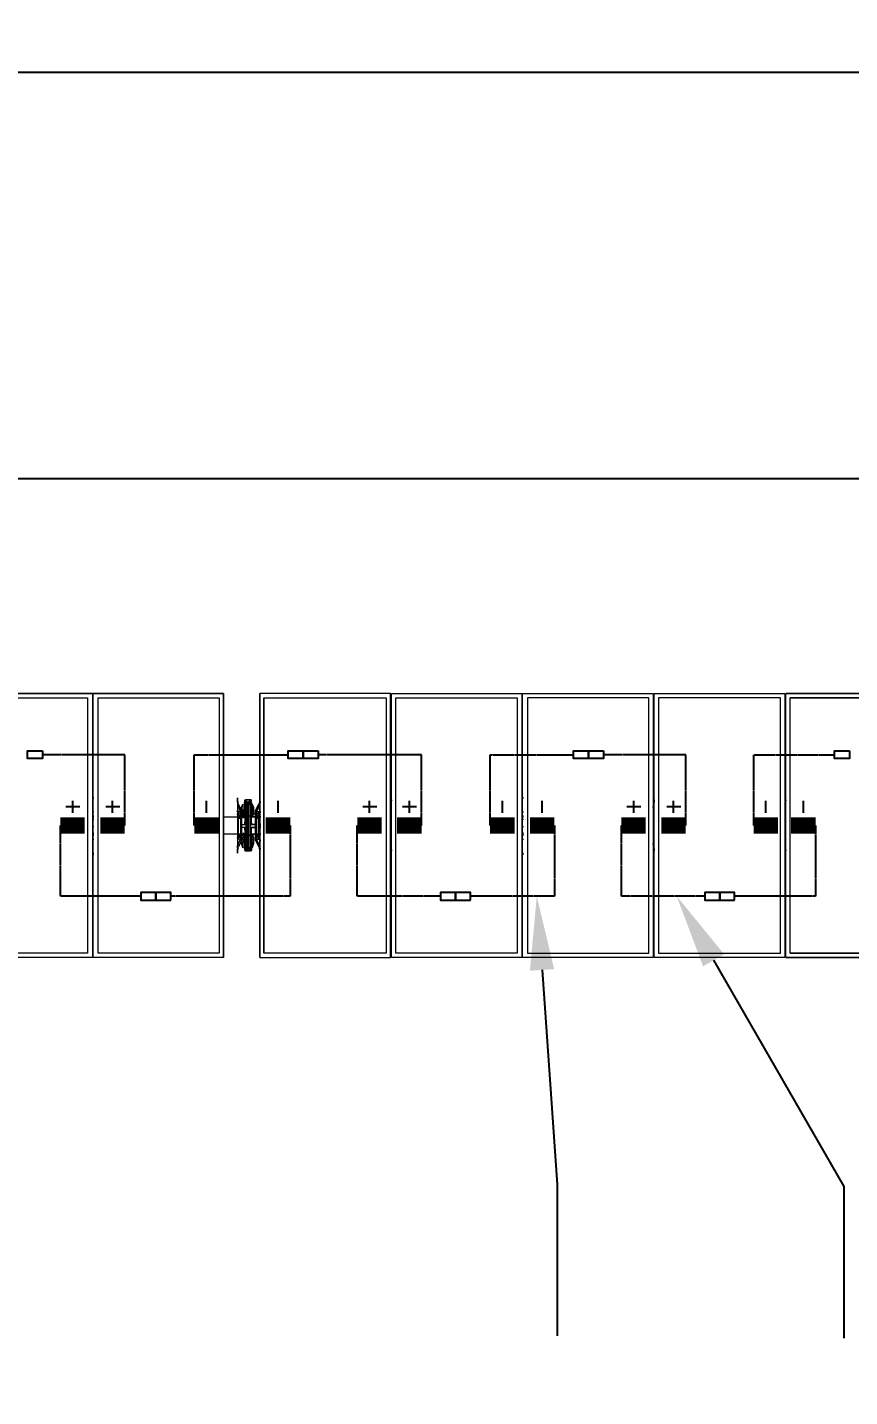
# Model space of a CAD drawing. Header units: feet. Extents: x -13743 to 68376, y -48 to 67763.
# Drawn here: x 5539 to 5789.5, y 2289.8 to 2706.7 of the extents above; entities that cross this region are included whole.
import ezdxf
from ezdxf import colors
from ezdxf.entities.mleader import LeaderData, LeaderLine
from ezdxf.math import Vec2, Vec3

# ---------------------------------------------------------------- set-up
doc = ezdxf.new("R2010")
doc.units = ezdxf.units.FT
doc.header["$MEASUREMENT"] = 0
doc.linetypes.add('HIDDEN', pattern=[0.375, 0.25, -0.125])
for name, color, linetype in [('E-HARN-COMP', 8, 'Continuous'), ('E-TRNK-CABL-NEG', 6, 'HIDDEN'), ('E-TRUNK-CABLE-POS', 6, 'HIDDEN'), ('G-ANNO-TEXT', 1, 'Continuous'), ('Polarity-Text', 7, 'Continuous')]:
    doc.layers.add(name, color=color, linetype=linetype)
doc.styles.add('NEI-A', font='arial.ttf')

# ---------------------------------------------------------------- blocks, each defined once
blk = doc.blocks.new('A$C47dfd34d')
at = {"lineweight": 5}
for points in [[(17.5193, 0), (17.5193, 0.4133), (15.666, 0.4133)], [(17.3143, 0.4133), (17.3143, 0)], [(18.4009, 0), (18.6059, 0), (18.4009, 0), (18.4009, 0.4133), (18.6059, 0.4133), (18.4009, 0.4133)], [(17.306, 0.4067), (17.306, 0.0067)], [(17.5126, 0.4067), (17.5126, 0.0067)], [(18.4076, 0.0067), (18.5976, 0.0067), (18.4076, 0.0067), (18.4076, 0.4067), (18.5976, 0.4067), (18.4076, 0.4067)], [(17.3143, 0.235), (17.3143, 0.2467), (17.3143, 0.2433)], [(17.5426, 0.2383), (17.541, 0.24), (17.5426, 0.24), (17.541, 0.2433), (17.541, 0.25), (17.541, 0.1633), (17.541, 0.17), (17.5426, 0.1717), (17.541, 0.1717), (17.541, 0.1733), (17.5426, 0.175)], [(17.541, 0.24), (17.5426, 0.24)], [(17.5426, 0.2433), (17.5426, 0.2433)], [(17.5426, 0.24), (17.5426, 0.24)], [(17.5493, 0.2267), (17.5493, 0.225), (17.5476, 0.225), (17.5476, 0.235), (17.5493, 0.24), (17.5493, 0.2317), (17.5526, 0.2317), (17.5526, 0.2417), (17.551, 0.2417)], [(17.551, 0.24), (17.551, 0.24)], [(17.5526, 0.2417), (17.5543, 0.2417), (17.5543, 0.2433), (17.556, 0.2433), (17.5543, 0.2433), (17.556, 0.2433), (17.5543, 0.2433), (17.556, 0.2433), (17.5576, 0.2433), (17.556, 0.2433), (17.5543, 0.2433), (17.556, 0.2433), (17.5543, 0.2433), (17.556, 0.2433), (17.5576, 0.2433), (17.556, 0.2433), (17.5543, 0.2433), (17.5526, 0.2433), (17.5543, 0.2433), (17.556, 0.2433), (17.5543, 0.2433), (17.556, 0.2433), (17.5543, 0.245), (17.5526, 0.245), (17.5543, 0.245), (17.556, 0.2433), (17.556, 0.2417), (17.556, 0.2433), (17.5543, 0.245), (17.5526, 0.2467), (17.5543, 0.2467), (17.5593, 0.2467), (17.561, 0.2467), (17.561, 0.245), (17.5593, 0.245), (17.5593, 0.2433), (17.5576, 0.2433), (17.5576, 0.2417), (17.5576, 0.2433), (17.5593, 0.2433), (17.5593, 0.245), (17.5593, 0.2433), (17.5576, 0.2433), (17.5576, 0.2417), (17.5593, 0.2417), (17.5576, 0.2417), (17.5593, 0.2417)], [(17.5626, 0.2433), (17.561, 0.2433), (17.5626, 0.2433), (17.561, 0.2433), (17.5593, 0.2433), (17.561, 0.2433), (17.5593, 0.2433), (17.5576, 0.2433), (17.556, 0.2433), (17.5543, 0.245), (17.5526, 0.245), (17.5526, 0.2467), (17.5526, 0.245), (17.5543, 0.245), (17.5543, 0.2467)], [(17.5526, 0.235), (17.5526, 0.2433), (17.5526, 0.245)], [(17.5526, 0.2433), (17.5526, 0.235), (17.5526, 0.2117), (17.5543, 0.2117), (17.5543, 0.2367), (17.556, 0.2367)], [(17.561, 0.1917), (17.561, 0.1717), (17.5576, 0.1717), (17.5576, 0.1917), (17.5593, 0.1917), (17.5576, 0.1917), (17.5576, 0.1717), (17.556, 0.1717), (17.556, 0.1683), (17.5543, 0.1683), (17.5526, 0.1667), (17.5543, 0.1667), (17.561, 0.1667), (17.5593, 0.1683), (17.561, 0.1683), (17.5593, 0.1683), (17.561, 0.1683), (17.5593, 0.1683), (17.5576, 0.1683), (17.5576, 0.1717), (17.5576, 0.1917), (17.5576, 0.1717), (17.561, 0.1717), (17.561, 0.1917), (17.561, 0.1717), (17.5576, 0.1717), (17.5576, 0.1917), (17.5576, 0.2217), (17.556, 0.2217), (17.556, 0.2417), (17.5543, 0.2417), (17.5543, 0.2217)], [(17.556, 0.2417), (17.556, 0.2433), (17.5543, 0.245), (17.556, 0.2433), (17.5576, 0.2433), (17.5576, 0.24), (17.556, 0.24)], [(17.5543, 0.245), (17.5543, 0.245)], [(17.5593, 0.24), (17.5576, 0.24), (17.5593, 0.24), (17.5576, 0.24), (17.5576, 0.2217), (17.5593, 0.2217), (17.5576, 0.2217), (17.5576, 0.1917), (17.561, 0.1917), (17.561, 0.2217), (17.561, 0.1917), (17.5576, 0.1917), (17.5576, 0.2217), (17.5576, 0.24), (17.556, 0.24), (17.5576, 0.24), (17.5576, 0.2433), (17.5593, 0.2433), (17.5576, 0.2433), (17.5593, 0.2433), (17.561, 0.2433), (17.5593, 0.2433), (17.561, 0.2433), (17.561, 0.235), (17.5626, 0.235), (17.5626, 0.2117), (17.561, 0.2117), (17.561, 0.2083), (17.5693, 0.2083)], [(17.5576, 0.2433), (17.556, 0.2433), (17.5576, 0.2433), (17.556, 0.2433), (17.5576, 0.2433), (17.556, 0.2433), (17.5576, 0.2433), (17.5576, 0.24), (17.5576, 0.2217), (17.561, 0.2217), (17.561, 0.1917), (17.5576, 0.1917), (17.5576, 0.2217), (17.5576, 0.2417), (17.561, 0.2417), (17.561, 0.2217)], [(17.5576, 0.2433), (17.5593, 0.2433)], [(17.5576, 0.2433), (17.5593, 0.2433)], [(17.5576, 0.2433), (17.5593, 0.2433)], [(17.5576, 0.2433), (17.5593, 0.2433)], [(17.5576, 0.2433), (17.5593, 0.2433)], [(17.5576, 0.2433), (17.5593, 0.2433), (17.561, 0.2433)], [(17.5626, 0.235), (17.5626, 0.2433), (17.5626, 0.245), (17.5626, 0.2467), (17.561, 0.2467), (17.5626, 0.2467), (17.561, 0.2467), (17.5626, 0.2467), (17.561, 0.2467), (17.561, 0.245), (17.5593, 0.245), (17.5593, 0.2433), (17.561, 0.2433), (17.5593, 0.2433), (17.561, 0.2433), (17.561, 0.235), (17.5626, 0.235), (17.5626, 0.2117), (17.561, 0.21), (17.5626, 0.21), (17.561, 0.21), (17.561, 0.2083), (17.561, 0.2117), (17.561, 0.2367), (17.5626, 0.2367), (17.561, 0.2367), (17.561, 0.2117), (17.561, 0.2083)], [(17.561, 0.245), (17.5626, 0.245), (17.561, 0.245), (17.5626, 0.245), (17.561, 0.245), (17.561, 0.2467), (17.5626, 0.2467), (17.561, 0.2467), (17.561, 0.245), (17.5593, 0.245), (17.561, 0.245), (17.5593, 0.245), (17.5593, 0.2433), (17.561, 0.2433), (17.561, 0.2417)], [(17.5593, 0.2433), (17.561, 0.2433)], [(17.5593, 0.2433), (17.561, 0.2433)], [(17.5593, 0.2433), (17.561, 0.2433)], [(17.561, 0.2467), (17.5626, 0.2467)], [(17.561, 0.2467), (17.561, 0.245)], [(17.561, 0.245), (17.561, 0.245)], [(17.561, 0.245), (17.561, 0.245)], [(17.561, 0.245), (17.561, 0.245)], [(17.561, 0.235), (17.561, 0.2433)], [(17.561, 0.2433), (17.5626, 0.2433)], [(17.561, 0.2433), (17.5626, 0.2433)], [(17.561, 0.2433), (17.5626, 0.2433)], [(17.561, 0.2367), (17.561, 0.2117)], [(17.561, 0.2367), (17.5626, 0.2367)], [(17.5626, 0.2467), (17.5626, 0.245)], [(17.5626, 0.2433), (17.5626, 0.245)], [(17.5626, 0.2433), (17.5626, 0.235)], [(17.5626, 0.2433), (17.5626, 0.235)], [(17.5626, 0.2417), (17.5643, 0.2417), (17.5626, 0.2417), (17.5626, 0.2317), (17.5643, 0.2317), (17.5643, 0.24), (17.566, 0.235)], [(17.5743, 0.2433), (17.5743, 0.2433)], [(17.5743, 0.2433), (17.5743, 0.2433)], [(17.5743, 0.24), (17.5743, 0.24)], [(17.5743, 0.24), (17.5743, 0.24)], [(17.7809, 0.2467), (17.7809, 0.2433)], [(17.7826, 0.2467), (17.7809, 0.235)], [(17.9876, 0.235), (17.9876, 0.2467), (17.9876, 0.2433)], [(18.1926, 0.235), (18.1943, 0.2467), (18.1943, 0.2433)], [(18.3993, 0.2467), (18.3993, 0.2433)], [(18.4009, 0.2467), (18.3993, 0.235)], [(17.3143, 0.2283), (17.316, 0.2283)], [(17.3143, 0.2217), (17.316, 0.2217)], [(17.3143, 0.22), (17.316, 0.22)], [(17.3143, 0.2183), (17.3143, 0.2167), (17.316, 0.2167)], [(17.5193, 0.22), (17.541, 0.22)], [(17.5393, 0.2283), (17.5393, 0.2283)], [(17.541, 0.2283), (17.541, 0.23), (17.5426, 0.23)], [(17.541, 0.23), (17.541, 0.23)], [(17.5426, 0.2283), (17.541, 0.2283), (17.541, 0.225), (17.5426, 0.225), (17.5426, 0.2233), (17.541, 0.2233), (17.541, 0.1883), (17.5426, 0.1883), (17.546, 0.1883), (17.546, 0.185), (17.546, 0.1833), (17.5476, 0.1833), (17.5426, 0.1733), (17.541, 0.1733), (17.541, 0.175), (17.546, 0.185), (17.5426, 0.185), (17.541, 0.185), (17.541, 0.1833), (17.541, 0.1817)], [(17.541, 0.2233), (17.541, 0.225)], [(17.5426, 0.2217), (17.5426, 0.2233)], [(17.5426, 0.22), (17.5426, 0.2217), (17.5443, 0.2217)], [(17.5443, 0.22), (17.5426, 0.22)], [(17.5426, 0.1933), (17.5426, 0.2183)], [(17.546, 0.2217), (17.5443, 0.2217)], [(17.5443, 0.22), (17.546, 0.22)], [(17.5443, 0.22), (17.546, 0.22)], [(17.5443, 0.22), (17.546, 0.22)], [(17.5443, 0.22), (17.546, 0.22)], [(17.5443, 0.22), (17.5443, 0.2183), (17.546, 0.22)], [(17.5443, 0.22), (17.546, 0.22)], [(17.5476, 0.23), (17.5476, 0.2283), (17.546, 0.2283)], [(17.5476, 0.2283), (17.5476, 0.225), (17.546, 0.225), (17.5476, 0.225), (17.5476, 0.1883), (17.5476, 0.1783)], [(17.546, 0.225), (17.546, 0.225)], [(17.546, 0.225), (17.546, 0.2217)], [(17.546, 0.2217), (17.546, 0.22)], [(17.546, 0.2183), (17.546, 0.1933)], [(17.5493, 0.23), (17.5493, 0.225), (17.5493, 0.2233), (17.551, 0.2233), (17.5493, 0.225), (17.551, 0.2233), (17.5493, 0.225), (17.5476, 0.225), (17.5476, 0.235)], [(17.5476, 0.225), (17.5476, 0.225)], [(17.5526, 0.2217), (17.551, 0.2217), (17.5526, 0.2217), (17.551, 0.2217), (17.5526, 0.2217), (17.5476, 0.2217)], [(17.551, 0.2183), (17.5493, 0.22), (17.5476, 0.22), (17.5526, 0.22)], [(17.5493, 0.235), (17.5493, 0.235)], [(17.551, 0.225), (17.551, 0.2233), (17.5526, 0.2283), (17.5493, 0.2283), (17.5493, 0.23), (17.5493, 0.2317)], [(17.551, 0.2283), (17.551, 0.2317)], [(17.5526, 0.2233), (17.551, 0.2233)], [(17.5526, 0.2317), (17.5543, 0.2317)], [(17.5526, 0.2283), (17.5543, 0.2283)], [(17.5543, 0.1917), (17.556, 0.1917), (17.556, 0.2217), (17.5543, 0.2217), (17.556, 0.2217), (17.556, 0.1917), (17.5543, 0.1917), (17.5543, 0.1717), (17.556, 0.1717), (17.556, 0.1683), (17.5543, 0.1683), (17.556, 0.1683), (17.5576, 0.1683), (17.5593, 0.1683), (17.561, 0.1683), (17.5593, 0.1683), (17.5576, 0.1683), (17.5576, 0.1717), (17.5593, 0.1717), (17.5576, 0.1717), (17.5576, 0.17), (17.556, 0.17), (17.5576, 0.17), (17.5593, 0.17), (17.5576, 0.17), (17.5593, 0.17), (17.5576, 0.17), (17.556, 0.17), (17.5543, 0.17), (17.556, 0.17), (17.5543, 0.17), (17.5526, 0.17), (17.5526, 0.1683), (17.5543, 0.1683), (17.556, 0.1683), (17.5543, 0.1683), (17.5526, 0.1667), (17.5543, 0.1667), (17.561, 0.1667), (17.5626, 0.1667), (17.5626, 0.1683), (17.5626, 0.1783), (17.5626, 0.2), (17.5626, 0.1783), (17.561, 0.1783), (17.561, 0.1683), (17.561, 0.1783), (17.5626, 0.1783), (17.5626, 0.2), (17.561, 0.2033), (17.5626, 0.2033), (17.561, 0.2033), (17.5693, 0.2033), (17.561, 0.2033), (17.5626, 0.2), (17.5626, 0.2033), (17.561, 0.2033), (17.5626, 0.2033), (17.561, 0.2033), (17.5626, 0.2033), (17.561, 0.2033), (17.5626, 0.2033), (17.561, 0.2033), (17.561, 0.2017), (17.561, 0.1767), (17.5626, 0.1767), (17.561, 0.1767), (17.561, 0.2017), (17.561, 0.2033), (17.5626, 0.2033), (17.561, 0.2033), (17.5626, 0.2033), (17.561, 0.2033), (17.5626, 0.2033), (17.561, 0.2033), (17.5626, 0.2033), (17.5626, 0.2), (17.561, 0.2), (17.561, 0.2017), (17.561, 0.2), (17.5626, 0.2), (17.561, 0.2033), (17.5693, 0.2033)], [(17.5543, 0.235), (17.556, 0.235)], [(17.561, 0.235), (17.5626, 0.235)], [(17.5626, 0.2233), (17.5643, 0.2233), (17.5626, 0.2233), (17.5643, 0.2233), (17.566, 0.225), (17.5676, 0.225), (17.566, 0.225), (17.5643, 0.2233), (17.566, 0.225), (17.566, 0.235), (17.566, 0.225), (17.5643, 0.2233), (17.566, 0.225), (17.5643, 0.2233)], [(17.5626, 0.2117), (17.5626, 0.235)], [(17.5643, 0.2283), (17.5626, 0.2283), (17.5626, 0.2233), (17.5643, 0.2233), (17.5643, 0.225), (17.566, 0.225), (17.5643, 0.23)], [(17.5626, 0.225), (17.5626, 0.2233), (17.5643, 0.225)], [(17.5626, 0.2217), (17.5643, 0.2217), (17.5626, 0.2217), (17.5643, 0.2217), (17.5626, 0.2217), (17.5626, 0.22), (17.5693, 0.22)], [(17.5643, 0.235), (17.5643, 0.235)], [(17.5643, 0.235), (17.5643, 0.235)], [(17.5643, 0.2217), (17.566, 0.2217)], [(17.5693, 0.225), (17.5693, 0.225)], [(17.5693, 0.225), (17.5693, 0.225)], [(17.571, 0.225), (17.571, 0.225)], [(17.571, 0.225), (17.571, 0.225)], [(17.5726, 0.2283), (17.5743, 0.2283)], [(17.5743, 0.2183), (17.5743, 0.2183)], [(17.5743, 0.2183), (17.5743, 0.2183)], [(17.7809, 0.2283), (17.7826, 0.2283)], [(17.7826, 0.2217), (17.7809, 0.2217)], [(17.7809, 0.22), (17.7826, 0.22)], [(17.7826, 0.2167), (17.7809, 0.2167), (17.7826, 0.2183)], [(17.9876, 0.2283), (17.9893, 0.2283)], [(17.9876, 0.2217), (17.9893, 0.2217)], [(17.9876, 0.22), (17.9893, 0.22)], [(17.9876, 0.2183), (17.9876, 0.2167), (17.9893, 0.2167)], [(18.1926, 0.2283), (18.1943, 0.2283)], [(18.1943, 0.2217), (18.1926, 0.2217)], [(18.1926, 0.22), (18.1943, 0.22)], [(18.1943, 0.2167), (18.1926, 0.2167), (18.1943, 0.2183)], [(18.3993, 0.2283), (18.4009, 0.2283)], [(18.4009, 0.2217), (18.3993, 0.2217)], [(18.3993, 0.22), (18.4009, 0.22)], [(18.4009, 0.2167), (18.3993, 0.2167), (18.4009, 0.2183)], [(17.3143, 0.2067), (17.3143, 0.2083)], [(17.3143, 0.205), (17.316, 0.205)], [(17.3143, 0.195), (17.316, 0.195)], [(17.3143, 0.1933), (17.316, 0.1933)], [(17.541, 0.1933), (17.5193, 0.1933)], [(17.541, 0.205), (17.5426, 0.205)], [(17.541, 0.2033), (17.5426, 0.2033)], [(17.5476, 0.205), (17.5476, 0.2083), (17.5543, 0.2083), (17.5543, 0.2117), (17.5526, 0.2117), (17.5526, 0.21), (17.5526, 0.2117)], [(17.5476, 0.2083), (17.5493, 0.2083)], [(17.5543, 0.2017), (17.5526, 0.2017), (17.5526, 0.2), (17.5526, 0.2033), (17.5543, 0.2033), (17.5476, 0.2033)], [(17.5526, 0.1933), (17.5476, 0.1933)], [(17.5493, 0.1933), (17.551, 0.195)], [(17.5526, 0.2033), (17.5543, 0.2033), (17.556, 0.2033), (17.5543, 0.2033), (17.5543, 0.1767), (17.556, 0.1767)], [(17.5543, 0.2033), (17.5526, 0.2033), (17.5543, 0.2033), (17.5526, 0.2033), (17.5526, 0.2), (17.5526, 0.1783), (17.5526, 0.1683), (17.5526, 0.1783)], [(17.561, 0.2117), (17.5626, 0.2117), (17.5626, 0.21), (17.561, 0.21), (17.5626, 0.21), (17.561, 0.21), (17.5626, 0.21), (17.5626, 0.2083), (17.5626, 0.21), (17.561, 0.21), (17.5626, 0.21), (17.561, 0.21), (17.5626, 0.2117), (17.5626, 0.21), (17.5626, 0.2083)], [(17.561, 0.2117), (17.5626, 0.2117)], [(17.561, 0.21), (17.5626, 0.21), (17.561, 0.21), (17.5626, 0.21), (17.561, 0.21), (17.5626, 0.21), (17.5643, 0.21)], [(17.561, 0.2017), (17.561, 0.1767), (17.5626, 0.1767)], [(17.5693, 0.1933), (17.5626, 0.1933)], [(17.576, 0.1933), (17.576, 0.1917)], [(17.576, 0.1933), (17.576, 0.1933)], [(17.7809, 0.2067), (17.7826, 0.2083)], [(17.7826, 0.205), (17.7809, 0.205)], [(17.7809, 0.195), (17.7826, 0.195)], [(17.7826, 0.1933), (17.7809, 0.1933)], [(17.9876, 0.2067), (17.9876, 0.2083)], [(17.9876, 0.205), (17.9893, 0.205)], [(17.9876, 0.195), (17.9893, 0.195)], [(17.9876, 0.1933), (17.9893, 0.1933)], [(18.1926, 0.2067), (18.1943, 0.2083)], [(18.1943, 0.205), (18.1926, 0.205)], [(18.1926, 0.195), (18.1943, 0.195)], [(18.1943, 0.1933), (18.1926, 0.1933)], [(18.3993, 0.2067), (18.4009, 0.2083)], [(18.4009, 0.205), (18.3993, 0.205)], [(18.3993, 0.195), (18.4009, 0.195)], [(18.4009, 0.1933), (18.3993, 0.1933)], [(17.3143, 0.1917), (17.316, 0.1917)], [(17.3143, 0.185), (17.316, 0.185)], [(17.3143, 0.17), (17.3143, 0.1667), (17.3143, 0.1783)], [(17.5393, 0.1833), (17.5393, 0.1833)], [(17.541, 0.1867), (17.541, 0.1883)], [(17.541, 0.1817), (17.541, 0.1817)], [(17.5426, 0.1733), (17.541, 0.1733), (17.541, 0.1717)], [(17.5426, 0.1867), (17.5426, 0.1883), (17.5426, 0.19)], [(17.5443, 0.1917), (17.546, 0.1917)], [(17.5443, 0.1917), (17.546, 0.1917)], [(17.5443, 0.1917), (17.546, 0.1917)], [(17.5443, 0.1917), (17.546, 0.1917)], [(17.5443, 0.1917), (17.546, 0.1917)], [(17.546, 0.185), (17.5476, 0.185), (17.5476, 0.1883), (17.546, 0.1883), (17.5476, 0.1883), (17.5493, 0.1883), (17.551, 0.19), (17.551, 0.1883), (17.5526, 0.1883)], [(17.546, 0.19), (17.546, 0.1883)], [(17.546, 0.1883), (17.546, 0.1883)], [(17.5526, 0.1917), (17.551, 0.1917), (17.5526, 0.1917), (17.551, 0.1917), (17.5526, 0.1917), (17.5476, 0.1917), (17.5493, 0.1917)], [(17.5476, 0.1883), (17.5476, 0.1883)], [(17.5493, 0.18), (17.5493, 0.1717), (17.5476, 0.1783), (17.5476, 0.1883), (17.5493, 0.1883), (17.5493, 0.1867)], [(17.5476, 0.1833), (17.5476, 0.185)], [(17.551, 0.1717), (17.5526, 0.1717), (17.5526, 0.18), (17.5493, 0.18), (17.5493, 0.1817)], [(17.5493, 0.1783), (17.5493, 0.1783)], [(17.551, 0.18), (17.551, 0.1833)], [(17.5526, 0.185), (17.5543, 0.185)], [(17.5526, 0.18), (17.5543, 0.18)], [(17.5543, 0.1783), (17.556, 0.1783)], [(17.5576, 0.1717), (17.556, 0.1717), (17.556, 0.1917), (17.5576, 0.1917), (17.5576, 0.1717), (17.5593, 0.1717)], [(17.561, 0.1783), (17.5626, 0.1783)], [(17.561, 0.1683), (17.561, 0.1783)], [(17.5626, 0.1917), (17.5643, 0.1917)], [(17.5626, 0.1917), (17.5643, 0.1917)], [(17.5626, 0.1917), (17.5643, 0.1917)], [(17.5626, 0.1917), (17.5643, 0.1917)], [(17.5643, 0.1917), (17.5626, 0.1917)], [(17.5626, 0.185), (17.5626, 0.1883), (17.5643, 0.1883), (17.5626, 0.19), (17.5626, 0.1883), (17.566, 0.1883), (17.566, 0.1867), (17.566, 0.1883), (17.5626, 0.1883), (17.5626, 0.185), (17.5643, 0.185), (17.5643, 0.1833), (17.566, 0.1867), (17.5643, 0.1833), (17.566, 0.1867), (17.566, 0.1883), (17.566, 0.1783), (17.566, 0.1883), (17.566, 0.1867), (17.566, 0.1883), (17.5626, 0.1883), (17.5626, 0.185), (17.5643, 0.185), (17.5643, 0.1833), (17.5643, 0.185), (17.5626, 0.185), (17.5643, 0.185), (17.5626, 0.185), (17.5643, 0.185)], [(17.5626, 0.1833), (17.5626, 0.18), (17.5643, 0.18), (17.5643, 0.1817)], [(17.5626, 0.1783), (17.5626, 0.1683)], [(17.5626, 0.1717), (17.5643, 0.1717), (17.566, 0.1783)], [(17.5626, 0.1783), (17.5626, 0.1683)], [(17.5643, 0.1917), (17.566, 0.1917)], [(17.566, 0.1883), (17.5643, 0.19)], [(17.566, 0.1883), (17.5643, 0.19)], [(17.5643, 0.1783), (17.5643, 0.1783)], [(17.5643, 0.1783), (17.5643, 0.1783)], [(17.5693, 0.1883), (17.5693, 0.1883)], [(17.5693, 0.1883), (17.5693, 0.1883)], [(17.571, 0.1883), (17.571, 0.1883)], [(17.571, 0.1883), (17.571, 0.1883)], [(17.5743, 0.1733), (17.5743, 0.1733)], [(17.5743, 0.1733), (17.5743, 0.1733)], [(17.7809, 0.1917), (17.7826, 0.1917)], [(17.7826, 0.185), (17.7809, 0.185)], [(17.7809, 0.1783), (17.7826, 0.1667)], [(17.9876, 0.1917), (17.9893, 0.1917)], [(17.9876, 0.185), (17.9893, 0.185)], [(17.9876, 0.17), (17.9876, 0.1667), (17.9876, 0.1783)], [(18.1926, 0.1917), (18.1943, 0.1917)], [(18.1943, 0.185), (18.1926, 0.185)], [(18.1943, 0.17), (18.1943, 0.1667), (18.1926, 0.1783)], [(18.3993, 0.1917), (18.4009, 0.1917)], [(18.4009, 0.185), (18.3993, 0.185)], [(18.3993, 0.1783), (18.4009, 0.1667)], [(17.3143, 0.1667), (17.3143, 0.1667)], [(17.3143, 0.1633), (17.316, 0.1633)], [(17.3143, 0.1617), (17.316, 0.1617)], [(17.541, 0.17), (17.5426, 0.17)], [(17.5426, 0.17), (17.5426, 0.17)], [(17.5526, 0.1717), (17.5543, 0.1717), (17.5543, 0.17), (17.5526, 0.1683), (17.5526, 0.1667)], [(17.5543, 0.1683), (17.556, 0.1683), (17.5576, 0.1683), (17.5593, 0.1683), (17.561, 0.1683), (17.5593, 0.1683), (17.5576, 0.1683), (17.556, 0.1683), (17.5543, 0.1683), (17.556, 0.1683), (17.5543, 0.1683), (17.5526, 0.1667), (17.5543, 0.1667), (17.5543, 0.1683), (17.556, 0.1683), (17.5576, 0.1683)], [(17.5643, 0.1683), (17.5626, 0.1683), (17.5643, 0.1683), (17.5626, 0.1683), (17.5626, 0.1667), (17.561, 0.1667), (17.5626, 0.1667), (17.561, 0.1667), (17.5626, 0.1667), (17.561, 0.1667), (17.561, 0.1683), (17.5626, 0.1683), (17.5626, 0.1667), (17.561, 0.1667), (17.5543, 0.1667), (17.556, 0.1667), (17.5543, 0.1667), (17.556, 0.1667), (17.5543, 0.1667), (17.556, 0.1667), (17.5543, 0.1667)], [(17.5543, 0.1667), (17.5543, 0.1667)], [(17.556, 0.1683), (17.5576, 0.1683), (17.5576, 0.1717), (17.5576, 0.17), (17.5593, 0.17), (17.561, 0.17), (17.5593, 0.17), (17.5576, 0.17), (17.556, 0.17), (17.5576, 0.17), (17.5593, 0.17), (17.561, 0.17), (17.5626, 0.17), (17.561, 0.17), (17.5593, 0.17), (17.561, 0.17), (17.561, 0.1683), (17.561, 0.17), (17.561, 0.1717)], [(17.561, 0.1667), (17.5593, 0.1683)], [(17.561, 0.1683), (17.561, 0.17), (17.5626, 0.17)], [(17.561, 0.1683), (17.5626, 0.1683)], [(17.561, 0.1683), (17.561, 0.1667), (17.5626, 0.1667)], [(17.561, 0.1683), (17.5626, 0.1683)], [(17.561, 0.1667), (17.561, 0.1667)], [(17.561, 0.1667), (17.5626, 0.1667)], [(17.561, 0.1667), (17.561, 0.1667)], [(17.561, 0.1667), (17.5626, 0.1667)], [(17.561, 0.1667), (17.5626, 0.1667)], [(17.561, 0.1667), (17.5626, 0.1667)], [(17.561, 0.1667), (17.561, 0.1667)], [(17.561, 0.1667), (17.5626, 0.1667)], [(17.5643, 0.1717), (17.5643, 0.1717)], [(17.5643, 0.1717), (17.5643, 0.1717)], [(17.5743, 0.17), (17.5743, 0.17)], [(17.5743, 0.17), (17.5743, 0.17)], [(17.7809, 0.17), (17.7809, 0.1667)], [(17.7809, 0.1667), (17.7809, 0.1667)], [(17.7809, 0.1633), (17.7826, 0.1633)], [(17.7809, 0.1617), (17.7826, 0.1617)], [(17.9876, 0.1667), (17.9876, 0.1667)], [(17.9876, 0.1633), (17.9893, 0.1633)], [(17.9876, 0.1617), (17.9893, 0.1617)], [(18.1926, 0.1633), (18.1943, 0.1633)], [(18.1926, 0.1617), (18.1943, 0.1617)], [(18.1943, 0.1667), (18.1943, 0.1667)], [(18.3993, 0.17), (18.3993, 0.1667)], [(18.3993, 0.1667), (18.3993, 0.1667)], [(18.3993, 0.1633), (18.4009, 0.1633)], [(18.3993, 0.1617), (18.4009, 0.1617)]]:
    blk.add_lwpolyline(points, dxfattribs=at)
for points in [[(17.1093, 0), (17.1093, 0.4133), (17.3143, 0.4133), (17.3143, 0)], [(17.3143, 0), (17.3143, 0.4133), (17.5193, 0.4133), (17.5193, 0)], [(17.576, 0.4133), (17.576, 0), (17.7809, 0), (17.7809, 0.4133)], [(17.576, 0), (17.576, 0.4133)], [(17.9876, 0.4133), (17.9876, 0), (17.7826, 0), (17.7826, 0.4133), (17.9876, 0.4133), (18.1926, 0.4133), (18.1926, 0), (17.9876, 0)], [(18.1943, 0.4133), (18.3993, 0.4133), (18.3993, 0), (18.1943, 0)], [(17.116, 0.0067), (17.116, 0.4067), (17.306, 0.4067), (17.306, 0.0067)], [(17.3226, 0.0067), (17.3226, 0.4067), (17.5126, 0.4067), (17.5126, 0.0067)], [(17.7743, 0.4067), (17.7743, 0.0067), (17.5826, 0.0067), (17.5826, 0.4067)], [(17.5826, 0.0067), (17.5826, 0.4067)], [(17.7893, 0.4067), (17.9793, 0.4067), (17.9793, 0.0067), (17.7893, 0.0067)], [(17.9959, 0.4067), (17.9959, 0.0067), (18.1859, 0.0067), (18.1859, 0.4067)], [(18.2009, 0.4067), (18.2009, 0.0067), (18.3926, 0.0067), (18.3926, 0.4067)], [(17.316, 0.25), (17.3143, 0.25)], [(17.5426, 0.2433), (17.541, 0.2433)], [(17.546, 0.2283), (17.5476, 0.2283), (17.5476, 0.23), (17.5426, 0.24), (17.5426, 0.2383), (17.541, 0.2383), (17.546, 0.2283), (17.5426, 0.2283), (17.5426, 0.225), (17.546, 0.225)], [(17.5593, 0.2467), (17.5543, 0.2467), (17.5593, 0.2467), (17.561, 0.2467)], [(17.5543, 0.1717), (17.556, 0.1717), (17.556, 0.1917), (17.5576, 0.1917), (17.5576, 0.2217), (17.556, 0.2217), (17.556, 0.2417), (17.5543, 0.2417), (17.556, 0.2417), (17.556, 0.2217), (17.5576, 0.2217), (17.5576, 0.1917), (17.556, 0.1917), (17.556, 0.1717)], [(17.5576, 0.2433), (17.556, 0.2433)], [(17.5576, 0.2433), (17.556, 0.2433)], [(17.5593, 0.2433), (17.5576, 0.2433)], [(17.5576, 0.2417), (17.5576, 0.2217), (17.561, 0.2217), (17.561, 0.2417)], [(17.5576, 0.2417), (17.5576, 0.2217), (17.561, 0.2217), (17.561, 0.2417)], [(17.5626, 0.245), (17.5626, 0.2467), (17.561, 0.2467), (17.561, 0.245), (17.5626, 0.245), (17.561, 0.245), (17.5593, 0.245), (17.5593, 0.2433), (17.561, 0.2433), (17.561, 0.2417), (17.561, 0.2433), (17.5626, 0.2433), (17.561, 0.2433), (17.5626, 0.2433)], [(17.5626, 0.2417), (17.5643, 0.2417)], [(17.5626, 0.2417), (17.5626, 0.2317), (17.5643, 0.2317), (17.5643, 0.23), (17.566, 0.225), (17.5643, 0.225), (17.5643, 0.2233), (17.5626, 0.2233), (17.5626, 0.2283), (17.5643, 0.2283), (17.5626, 0.2283), (17.5626, 0.2233), (17.5643, 0.2233), (17.5643, 0.225), (17.566, 0.225), (17.5643, 0.23), (17.5643, 0.2317), (17.5626, 0.2317), (17.5626, 0.2283), (17.5643, 0.2283), (17.5643, 0.23), (17.5643, 0.2283), (17.5626, 0.2283), (17.5626, 0.2317), (17.5626, 0.2283), (17.5643, 0.2283), (17.5643, 0.23), (17.5643, 0.2317), (17.5643, 0.24), (17.566, 0.235), (17.566, 0.225), (17.566, 0.2267), (17.566, 0.225), (17.566, 0.235), (17.5643, 0.24), (17.5643, 0.2317), (17.5626, 0.2317)], [(17.571, 0.2283), (17.576, 0.2383), (17.5743, 0.2383), (17.5743, 0.24), (17.576, 0.24), (17.5743, 0.24), (17.576, 0.2433), (17.5776, 0.2433), (17.576, 0.2433), (17.576, 0.25), (17.576, 0.2433), (17.5743, 0.24), (17.5693, 0.23), (17.5693, 0.2283), (17.571, 0.2283), (17.571, 0.225), (17.5743, 0.225), (17.5743, 0.2233), (17.576, 0.2233), (17.576, 0.1883), (17.5743, 0.1883), (17.576, 0.1883), (17.576, 0.1867), (17.576, 0.1883), (17.5743, 0.1883), (17.5743, 0.185), (17.571, 0.185), (17.5743, 0.185), (17.5743, 0.1883), (17.571, 0.1883), (17.571, 0.185), (17.571, 0.1833), (17.5693, 0.1833), (17.5743, 0.1733), (17.576, 0.1733), (17.576, 0.175), (17.571, 0.185), (17.5693, 0.185), (17.5693, 0.1883), (17.571, 0.1883), (17.571, 0.19), (17.571, 0.1883), (17.5693, 0.1883), (17.5693, 0.225), (17.571, 0.225), (17.5693, 0.225), (17.5693, 0.2283), (17.571, 0.2283), (17.571, 0.225), (17.5743, 0.225), (17.5743, 0.2233), (17.576, 0.2233), (17.576, 0.1883), (17.5743, 0.1883), (17.571, 0.1883), (17.571, 0.185), (17.571, 0.1833), (17.5693, 0.1833), (17.5743, 0.1733), (17.576, 0.1733), (17.576, 0.175), (17.571, 0.185), (17.5693, 0.185), (17.5693, 0.1883), (17.571, 0.1883), (17.5693, 0.1883), (17.5693, 0.225), (17.571, 0.225), (17.571, 0.2217), (17.5726, 0.2217), (17.5743, 0.2217), (17.5743, 0.22), (17.5726, 0.22), (17.5743, 0.22), (17.5726, 0.22), (17.5743, 0.22), (17.5726, 0.22), (17.5743, 0.22), (17.5726, 0.22), (17.5743, 0.22), (17.5726, 0.22), (17.5743, 0.22), (17.5726, 0.22), (17.5743, 0.22), (17.5726, 0.22), (17.5743, 0.22), (17.5726, 0.22), (17.5743, 0.22), (17.5726, 0.22), (17.5743, 0.22), (17.5726, 0.22), (17.5743, 0.22), (17.5743, 0.2217), (17.5726, 0.2217), (17.571, 0.2217), (17.571, 0.22), (17.571, 0.2217), (17.571, 0.225), (17.5693, 0.225), (17.5693, 0.2283), (17.5693, 0.23), (17.5693, 0.2283)], [(17.576, 0.2267), (17.576, 0.225), (17.5743, 0.225), (17.5743, 0.2283), (17.571, 0.2283), (17.5693, 0.2283), (17.5693, 0.23), (17.5743, 0.24), (17.5743, 0.2383), (17.576, 0.2383), (17.571, 0.2283), (17.5743, 0.2283), (17.5743, 0.225), (17.576, 0.225)], [(17.7826, 0.25), (17.7809, 0.25)], [(17.9893, 0.25), (17.9876, 0.25)], [(18.1943, 0.25), (18.1926, 0.25)], [(18.4009, 0.25), (18.3993, 0.25)], [(17.5443, 0.2217), (17.5426, 0.22), (17.5443, 0.2183), (17.546, 0.22)], [(17.5443, 0.2217), (17.5426, 0.2217), (17.5426, 0.22), (17.5426, 0.2183), (17.5443, 0.2183), (17.546, 0.2183), (17.546, 0.22), (17.546, 0.2217)], [(17.546, 0.22), (17.5443, 0.22)], [(17.546, 0.22), (17.5443, 0.22)], [(17.556, 0.1917), (17.556, 0.2217), (17.5543, 0.2217), (17.5543, 0.1917)], [(17.5643, 0.2317), (17.5626, 0.2317)], [(17.5643, 0.225), (17.5626, 0.2233), (17.5626, 0.225), (17.5626, 0.2233)], [(17.566, 0.2217), (17.5643, 0.2217), (17.5626, 0.2217), (17.5626, 0.22), (17.5693, 0.22), (17.5626, 0.22), (17.5626, 0.2217), (17.5643, 0.2217)], [(17.5726, 0.2217), (17.571, 0.22), (17.5726, 0.2183), (17.5743, 0.22)], [(17.5726, 0.2183), (17.5743, 0.2183), (17.5743, 0.22), (17.5743, 0.2217), (17.5726, 0.2217), (17.571, 0.2217), (17.571, 0.22), (17.571, 0.2183)], [(17.5726, 0.2217), (17.571, 0.22), (17.5726, 0.2183), (17.5743, 0.22)], [(17.5726, 0.2183), (17.5743, 0.2183), (17.5743, 0.22), (17.5743, 0.2217), (17.5726, 0.2217), (17.571, 0.2217), (17.571, 0.22), (17.571, 0.2183)], [(17.571, 0.22), (17.5726, 0.2183), (17.5726, 0.22), (17.5726, 0.2183)], [(17.5726, 0.1933), (17.571, 0.1933), (17.571, 0.1917), (17.571, 0.19), (17.5726, 0.19), (17.571, 0.19), (17.571, 0.1917), (17.571, 0.1933), (17.571, 0.2183), (17.571, 0.1933), (17.5726, 0.1933), (17.5743, 0.1933), (17.5743, 0.1917), (17.5726, 0.19), (17.5743, 0.1917), (17.5726, 0.1917), (17.5743, 0.1917), (17.5726, 0.1917), (17.5743, 0.1917), (17.5726, 0.1917), (17.5743, 0.1917), (17.5726, 0.1917), (17.5743, 0.1917), (17.5726, 0.1917), (17.5743, 0.1917), (17.5726, 0.1917), (17.5743, 0.1917), (17.5726, 0.1917), (17.5743, 0.1917), (17.5726, 0.1917), (17.5743, 0.1917), (17.5726, 0.1917), (17.5743, 0.1917), (17.5743, 0.1933)], [(17.5726, 0.2283), (17.576, 0.2283)], [(17.576, 0.225), (17.5726, 0.225)], [(17.5743, 0.2217), (17.5743, 0.2233)], [(17.5743, 0.1933), (17.5743, 0.2183)], [(17.5776, 0.2283), (17.576, 0.2283), (17.576, 0.23), (17.576, 0.2283)], [(17.576, 0.2233), (17.576, 0.225)], [(17.5776, 0.22), (17.576, 0.22)], [(17.5426, 0.2083), (17.541, 0.2083)], [(17.546, 0.19), (17.546, 0.1917), (17.546, 0.1933), (17.5443, 0.1933), (17.5426, 0.1933), (17.5426, 0.1917), (17.5443, 0.19)], [(17.5443, 0.1933), (17.5426, 0.1917), (17.5443, 0.19), (17.546, 0.1917)], [(17.5443, 0.1933), (17.5426, 0.1933), (17.5426, 0.1917), (17.5426, 0.19), (17.5443, 0.19), (17.546, 0.19), (17.546, 0.1917), (17.546, 0.1933)], [(17.5543, 0.21), (17.556, 0.21), (17.5543, 0.21), (17.5526, 0.21), (17.5526, 0.2083), (17.5526, 0.21)], [(17.5626, 0.2117), (17.5626, 0.21), (17.561, 0.21)], [(17.5643, 0.21), (17.5626, 0.21), (17.561, 0.21), (17.561, 0.2083), (17.5693, 0.2083), (17.5693, 0.205), (17.5693, 0.2083), (17.561, 0.2083), (17.561, 0.21), (17.5626, 0.21)], [(17.5626, 0.2033), (17.5643, 0.2033), (17.5626, 0.2033), (17.5643, 0.2033), (17.5626, 0.2033), (17.561, 0.2033), (17.5626, 0.2033), (17.561, 0.2033), (17.5626, 0.2033), (17.5626, 0.2), (17.561, 0.2), (17.561, 0.2017), (17.561, 0.2033)], [(17.5626, 0.1933), (17.5693, 0.1933)], [(17.5726, 0.1933), (17.571, 0.1917), (17.5726, 0.19), (17.5743, 0.1917)], [(17.5726, 0.19), (17.5743, 0.19), (17.5743, 0.1917), (17.5743, 0.1933), (17.5726, 0.1933), (17.571, 0.1933), (17.571, 0.1917), (17.571, 0.19)], [(17.5726, 0.1933), (17.571, 0.1917), (17.5726, 0.19), (17.5743, 0.1917)], [(17.5726, 0.19), (17.5743, 0.19), (17.5743, 0.1917), (17.5743, 0.1933), (17.5726, 0.1933), (17.571, 0.1933), (17.571, 0.1917), (17.571, 0.19)], [(17.5776, 0.2083), (17.576, 0.2083)], [(17.5776, 0.2083), (17.576, 0.2083)], [(17.5776, 0.205), (17.576, 0.205)], [(17.5776, 0.2033), (17.576, 0.2033)], [(17.5776, 0.1933), (17.576, 0.1933)], [(17.5426, 0.185), (17.5426, 0.1883), (17.541, 0.1883), (17.541, 0.185)], [(17.546, 0.1917), (17.5443, 0.1917)], [(17.546, 0.1917), (17.5443, 0.1917)], [(17.5493, 0.1883), (17.551, 0.19)], [(17.5493, 0.1833), (17.5493, 0.1883), (17.551, 0.1883), (17.5526, 0.185), (17.551, 0.185), (17.551, 0.1833)], [(17.5643, 0.1917), (17.5626, 0.1917)], [(17.566, 0.1917), (17.5643, 0.1917), (17.5626, 0.1917), (17.5643, 0.1917)], [(17.5643, 0.1883), (17.5626, 0.19), (17.5626, 0.1883)], [(17.5643, 0.1883), (17.5626, 0.19), (17.5626, 0.1883)], [(17.5643, 0.18), (17.5626, 0.18), (17.5626, 0.1833), (17.5626, 0.18), (17.5643, 0.18), (17.5643, 0.1817)], [(17.5643, 0.1717), (17.5643, 0.18), (17.5626, 0.18), (17.5626, 0.1717)], [(17.5643, 0.1717), (17.5643, 0.18), (17.5626, 0.18), (17.5626, 0.1717)], [(17.5643, 0.18), (17.5626, 0.18), (17.5626, 0.1717), (17.5643, 0.1717)], [(17.5643, 0.1717), (17.5626, 0.1717), (17.5643, 0.1717), (17.566, 0.1783)], [(17.5643, 0.19), (17.566, 0.1883), (17.566, 0.1783), (17.566, 0.1883), (17.5643, 0.19), (17.566, 0.1883)], [(17.5693, 0.1833), (17.5693, 0.185)], [(17.5743, 0.1883), (17.5743, 0.19), (17.5743, 0.1883), (17.5743, 0.1867)], [(17.576, 0.1733), (17.576, 0.1717), (17.5743, 0.1717), (17.576, 0.1717)], [(17.576, 0.1883), (17.576, 0.1867)], [(17.576, 0.1833), (17.576, 0.185), (17.576, 0.1833), (17.5776, 0.1833)], [(17.561, 0.17), (17.5593, 0.17), (17.5576, 0.17), (17.556, 0.17), (17.5576, 0.17), (17.5576, 0.1717), (17.556, 0.1717), (17.556, 0.1683), (17.5543, 0.1683), (17.556, 0.1683), (17.5576, 0.1683), (17.5593, 0.1683), (17.561, 0.1683), (17.5593, 0.1683), (17.561, 0.1667), (17.5626, 0.1667), (17.561, 0.1667), (17.561, 0.1683), (17.561, 0.1717), (17.561, 0.1683)], [(17.5576, 0.17), (17.556, 0.17), (17.5543, 0.17), (17.556, 0.17), (17.5576, 0.17), (17.5593, 0.17), (17.5576, 0.17), (17.5593, 0.17)], [(17.556, 0.17), (17.5543, 0.17)], [(17.561, 0.1683), (17.5593, 0.1683)], [(17.5626, 0.17), (17.561, 0.17)], [(17.5776, 0.17), (17.576, 0.17), (17.5743, 0.1717), (17.576, 0.17)], [(17.576, 0.1633), (17.576, 0.17)]]:
    blk.add_lwpolyline(points, close=True, dxfattribs=at)

msp = doc.modelspace()

# ---------------------------------------------------------------- linework, layer by layer
at = {"layer": 'E-HARN-COMP'}
for points in [[(5543.54, 2486.39), (5543.54, 2484.06), (5538.97, 2484.06), (5538.97, 2486.39)], [(5623.02, 2486.39), (5623.02, 2484.06), (5618.46, 2484.06), (5618.46, 2486.39)], [(5627.59, 2486.39), (5627.59, 2484.06), (5623.02, 2484.06), (5623.02, 2486.39)], [(5709.88, 2486.39), (5709.88, 2484.06), (5705.31, 2484.06), (5705.31, 2486.39)], [(5714.44, 2486.39), (5714.44, 2484.06), (5709.88, 2484.06), (5709.88, 2486.39)], [(5789.46, 2486.39), (5789.46, 2484.06), (5784.9, 2484.06), (5784.9, 2486.39)], [(5578.07, 2440.99), (5578.07, 2443.31), (5573.51, 2443.31), (5573.51, 2440.99)], [(5582.63, 2440.99), (5582.63, 2443.31), (5578.07, 2443.31), (5578.07, 2440.99)], [(5669.41, 2440.99), (5669.41, 2443.31), (5664.85, 2443.31), (5664.85, 2440.99)], [(5673.98, 2440.99), (5673.98, 2443.31), (5669.41, 2443.31), (5669.41, 2440.99)], [(5749.88, 2440.99), (5749.88, 2443.31), (5745.31, 2443.31), (5745.31, 2440.99)], [(5754.44, 2440.99), (5754.44, 2443.31), (5749.88, 2443.31), (5749.88, 2440.99)]]:
    msp.add_lwpolyline(points, close=True, dxfattribs=at)
at = {"layer": 'E-HARN-COMP', "const_width": 5}
for points in [[(5549.02, 2463.69), (5556.47, 2463.69)], [(5568.62, 2463.69), (5561.16, 2463.69)], [(5589.8, 2463.69), (5597.26, 2463.69)], [(5619.05, 2463.69), (5611.59, 2463.69)], [(5639.45, 2463.69), (5646.91, 2463.69)], [(5659.05, 2463.69), (5651.59, 2463.69)], [(5679.92, 2463.69), (5687.38, 2463.69)], [(5699.51, 2463.69), (5692.06, 2463.69)], [(5719.92, 2463.69), (5727.37, 2463.69)], [(5739.52, 2463.69), (5732.06, 2463.69)], [(5760.23, 2463.69), (5767.69, 2463.69)], [(5779.1, 2463.69), (5771.64, 2463.69)]]:
    msp.add_lwpolyline(points, dxfattribs=at)
at = {"layer": 'E-TRNK-CABL-NEG', "ltscale": 0.1}
for points in [[(5589.8, 2463.69), (5589.8, 2485.22), (5618.46, 2485.22)], [(5679.92, 2463.69), (5679.92, 2485.22), (5705.31, 2485.22)], [(5760.23, 2463.69), (5760.23, 2485.22), (5784.9, 2485.22)], [(5619.05, 2463.69), (5619.05, 2442.15), (5582.63, 2442.15)], [(5699.51, 2463.69), (5699.51, 2442.15), (5673.98, 2442.15)], [(5779.1, 2463.69), (5779.1, 2442.15), (5754.44, 2442.15)]]:
    msp.add_lwpolyline(points, dxfattribs=at)
at = {"layer": 'E-TRUNK-CABLE-POS', "ltscale": 0.1}
for points in [[(5568.62, 2463.69), (5568.62, 2485.22), (5543.39, 2485.22)], [(5659.05, 2463.69), (5659.05, 2485.22), (5627.44, 2485.22)], [(5739.52, 2463.69), (5739.52, 2485.22), (5714.29, 2485.22)], [(5573.66, 2442.15), (5549.02, 2442.15), (5549.02, 2463.69)], [(5665, 2442.15), (5639.45, 2442.15), (5639.45, 2463.69)], [(5745.46, 2442.15), (5719.92, 2442.15), (5719.92, 2463.69)]]:
    msp.add_lwpolyline(points, dxfattribs=at)
at = {"layer": 'G-ANNO-TEXT', "flags": 128}
for points in [[(2217.76, 2679.43, -0.427062), (2233.58, 2693.65), (4104.78, 2693.08, 0.298343), (4123.28, 2706.73, 0.298343), (4141.79, 2693.08), (6027.64, 2693.08, -0.354962), (6038.14, 2679.43)], [(4734.57, 2555.66, -0.298343), (4753.08, 2569.31), (5153.76, 2569.31, 0.298343), (5172.27, 2582.95, 0.298343), (5190.78, 2569.31), (5824.29, 2569.31, -0.298343), (5842.79, 2555.66)]]:
    msp.add_lwpolyline(points, format="xyb", dxfattribs=at)
at = {"layer": 'Polarity-Text'}
for p, q in [((5554.99, 2469.34), (5550.71, 2469.34)), ((5552.71, 2471.15), (5552.71, 2467.53)), ((5567.13, 2469.34), (5562.85, 2469.34)), ((5564.85, 2471.15), (5564.85, 2467.53)), ((5593.45, 2471.15), (5593.45, 2467.53)), ((5615.24, 2471.15), (5615.24, 2467.53)), ((5645.42, 2469.34), (5641.14, 2469.34)), ((5643.14, 2471.15), (5643.14, 2467.53)), ((5657.56, 2469.34), (5653.29, 2469.34)), ((5655.28, 2471.15), (5655.28, 2467.53)), ((5683.57, 2471.15), (5683.57, 2467.53)), ((5695.71, 2471.15), (5695.71, 2467.53)), ((5725.89, 2469.34), (5721.61, 2469.34)), ((5723.61, 2471.15), (5723.61, 2467.53)), ((5738.03, 2469.34), (5733.75, 2469.34)), ((5735.75, 2471.15), (5735.75, 2467.53)), ((5763.88, 2471.15), (5763.88, 2467.53)), ((5775.29, 2471.15), (5775.29, 2467.53))]:
    msp.add_line(p, q, dxfattribs=at)

# ---------------------------------------------------------------- next in the draw order: leaders
at = {"layer": 'G-ANNO-TEXT'}
ml = msp.add_multileader_mtext('Standard', dxfattribs=at)
ml.set_content('(TYP.) (-) MODULE LEAD', color=256, style='NEI-A')
ml.set_leader_properties()
ml.build(insert=Vec2(0, 0))
ml.multileader.update_dxf_attribs({"dogleg_length": 0.36, "arrow_head_size": 22.51})
ctx = ml.context
ctx.base_point, ctx.char_height, ctx.arrow_head_size, ctx.landing_gap_size, ctx.plane_origin, ctx.plane_x_axis, ctx.plane_y_axis = Vec3(5700.4, 2308.28, -22.9), 20, 22.51, 23.05, Vec3(-260.69, -4070.9, -22.9), Vec3(0, -1), Vec3(1, 0)
notes = []
notes.append((ctx, [(0, (1, 1, 0), (5700.4, 2354.38, -22.9), (0, -1), 46.1, [(1, [(5694.16, 2442.15, -22.9)], 0, [])])]))
ctx.mtext.insert, ctx.mtext.text_direction, ctx.mtext.rotation, ctx.mtext.width, ctx.mtext.flow_direction = Vec3(5713.34, 2285.23, -22.9), Vec3(0, -1), 4.712389, 401.7571, 5
ctx.mtext.has_bg_fill, ctx.mtext.bg_color, ctx.mtext.bg_scale_factor, ctx.mtext.bg_transparency, ctx.mtext.use_window_bg_color = 1, -1073741824, 1.5, 0, 1
ml = msp.add_multileader_mtext('Standard', dxfattribs=at)
ml.set_content('(TYP.) (+) MODULE LEAD', color=256, style='NEI-A')
ml.set_leader_properties()
ml.build(insert=Vec2(0, 0))
ml.multileader.update_dxf_attribs({"dogleg_length": 0.36, "arrow_head_size": 22.51})
ctx = ml.context
ctx.base_point, ctx.char_height, ctx.arrow_head_size, ctx.landing_gap_size, ctx.plane_origin, ctx.plane_x_axis, ctx.plane_y_axis = Vec3(5787.73, 2307.6, -22.9), 20, 22.51, 23.05, Vec3(-212.64, -4070.9, -22.9), Vec3(0, -1), Vec3(1, 0)
notes.append((ctx, [(0, (1, 1, 0), (5787.73, 2353.7, -22.9), (0, -1), 46.1, [(1, [(5736.79, 2442.15, -22.9)], 0, [])])]))
ctx.mtext.insert, ctx.mtext.text_direction, ctx.mtext.rotation, ctx.mtext.width, ctx.mtext.flow_direction = Vec3(5800.67, 2284.55, -22.9), Vec3(0, -1), 4.712389, 401.7571, 5
ctx.mtext.has_bg_fill, ctx.mtext.bg_color, ctx.mtext.bg_scale_factor, ctx.mtext.bg_transparency, ctx.mtext.use_window_bg_color = 1, -1073741824, 1.5, 0, 1
for ctx, leaders in notes:
    for number, flags, end, landing, length, lines in leaders:
        leader = LeaderData()
        leader.index, (leader.has_last_leader_line, leader.has_dogleg_vector, leader.attachment_direction) = number, flags
        leader.last_leader_point, leader.dogleg_vector, leader.dogleg_length = Vec3(end), Vec3(landing), length
        for number, points, colour, breaks in lines:
            line = LeaderLine()
            line.index, line.vertices, line.color, line.breaks = number, Vec3.list(points), colors.encode_raw_color(colour), breaks
            leader.lines.append(line)
        ctx.leaders.append(leader)

# ---------------------------------------------------------------- next in the draw order: block references
at = {"xscale": 194.318304, "yscale": 194.318304, "zscale": 194.318304}
msp.add_blockref('A$C47dfd34d', (2194.43, 2423.53), dxfattribs=at)

doc.saveas('drawing.dxf')
